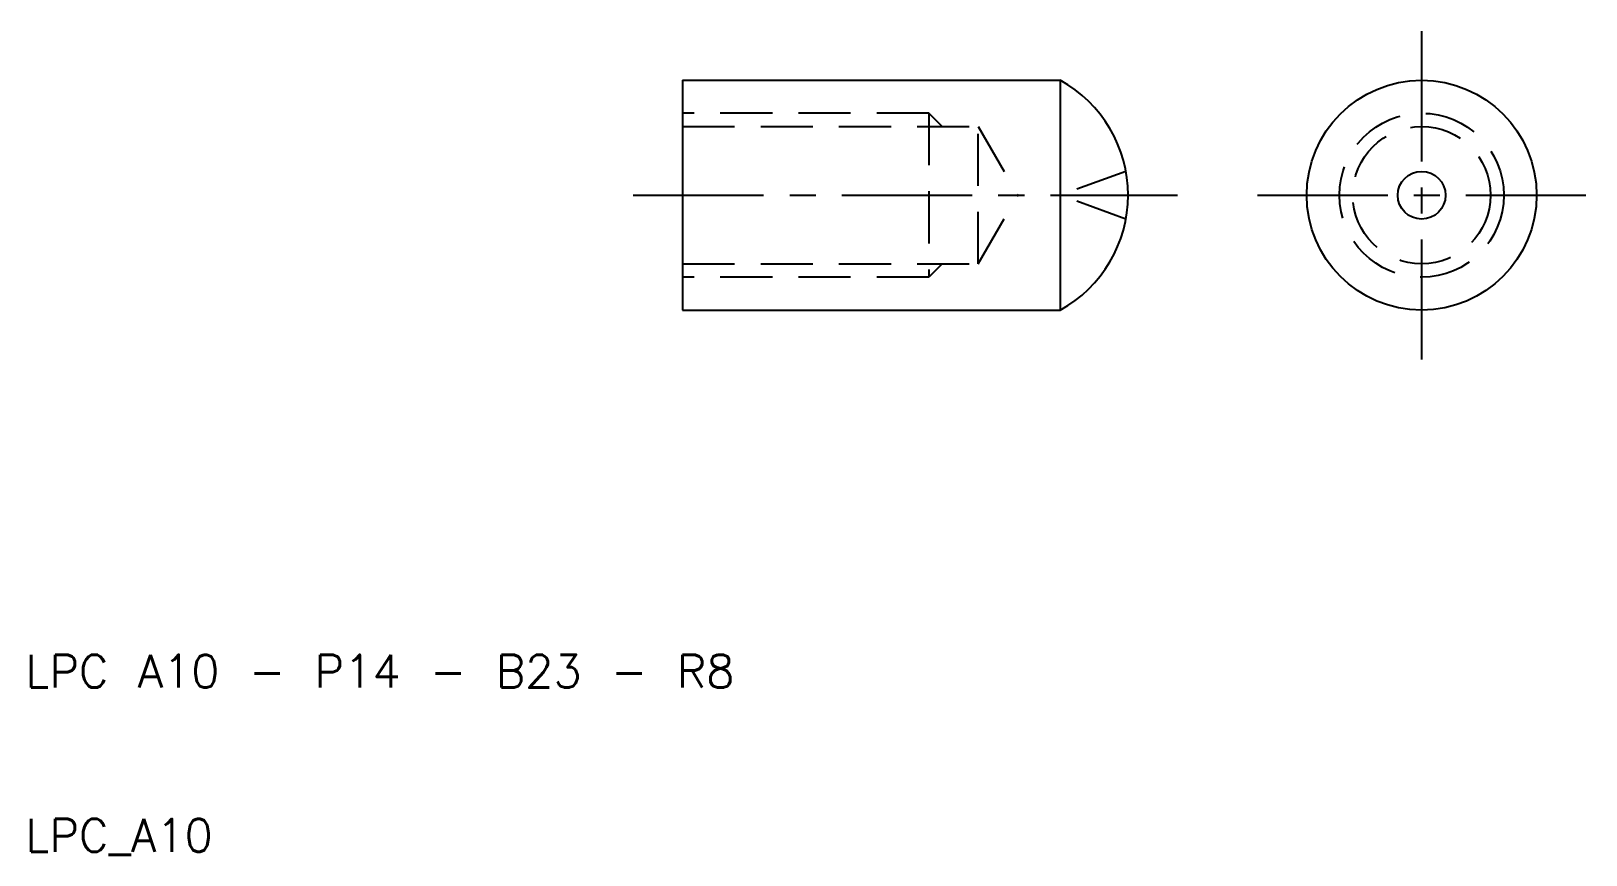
# Model space of a CAD drawing. Extents: x 10.3 to 105, y 9.8 to 60.
import ezdxf

# ---------------------------------------------------------------- set-up
doc = ezdxf.new("R2010")
doc.units = 0
doc.header["$LTSCALE"] = 0.25
doc.linetypes.add('CENTER', pattern=[50.8, 31.75, -6.35, 6.35, -6.35])
doc.linetypes.add('DASHED', pattern=[19.05, 12.7, -6.35])
doc.layers.get('0').update_dxf_attribs({"linetype": 'CONTINUOUS'})
doc.layers.add('CENTER', color=1, linetype='CENTER')
doc.styles.get("Standard").update_dxf_attribs({"font": 'txt.shx'})

msp = doc.modelspace()

# ---------------------------------------------------------------- linework, layer by layer
for p, q in [((50, 57), (50, 43)), ((50, 57), (73, 57)), ((73, 57), (73, 43)), ((50, 43), (73, 43))]:
    msp.add_line(p, q)
at = {"color": 3, "linetype": 'DASHED'}
for p, q in [((65, 55), (50, 55)), ((65, 55), (65, 45)), ((65.812, 54.188), (65, 55)), ((50, 54.188), (68, 54.188)), ((68, 45.812), (68, 54.188)), ((68, 54.188), (70.418, 50)), ((76.994, 51.454), (73, 50)), ((68, 45.812), (70.418, 50)), ((76.994, 48.546), (73, 50)), ((50, 45.812), (68, 45.812)), ((65.812, 45.812), (65, 45)), ((65, 45), (50, 45))]:
    msp.add_line(p, q, dxfattribs=at)
for radius in [7, 1.454]:
    msp.add_circle((95, 50), radius)
for radius in [5, 4.188]:
    msp.add_circle((95, 50), radius, dxfattribs=at)
msp.add_arc((69.127, 50), 8, 298.95502, 61.04498)
at = {"layer": 'CENTER', "color": 1, "linetype": 'CENTER'}
for p, q in [((95, 60), (95, 40)), ((47, 50), (80.127, 50)), ((85, 50), (105, 50))]:
    msp.add_line(p, q, dxfattribs=at)

# ---------------------------------------------------------------- texts
for s, p in [('LPC A10 - P14 - B23 - R8', (10, 20)), ('LPC_A10', (10, 10))]:
    msp.add_text(s, height=2).set_placement(p)

doc.saveas('drawing.dxf')
